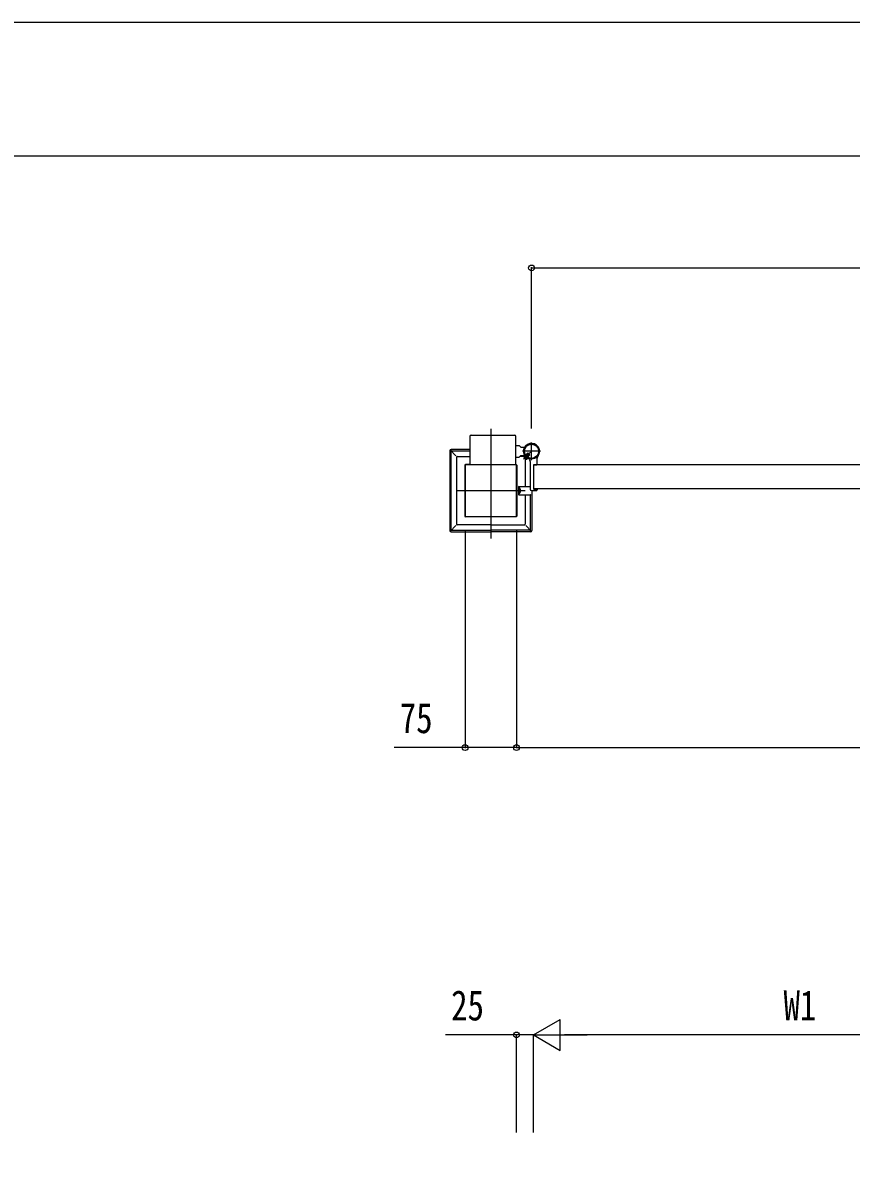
# Model space of a CAD drawing. Units: millimetres, scale not verified. Extents: x -4205 to 4205, y -2970 to 2970.
# Drawn here: x -1554 to -344, y 1319 to 2970 of the extents above; entities that cross this region are included whole.
import ezdxf
from ezdxf.enums import TextEntityAlignment as Align

# ---------------------------------------------------------------- set-up
doc = ezdxf.new("R2010")
doc.units = ezdxf.units.MM
doc.header["$LTSCALE"] = 10
for name, color, linetype in [('0-4_YKK_A1', 4, 'Continuous'), ('0-5_YKK_D', 6, 'Continuous'), ('0-6_YKK_ZWAK', 7, 'Continuous')]:
    doc.layers.add(name, color=color, linetype=linetype)
doc.styles.add('ＭＳ ゴシック', font='')
doc.styles.get('ＭＳ ゴシック').set_extended_font_data('MS Gothic')

msp = doc.modelspace()

# ---------------------------------------------------------------- linework, layer by layer
at = {"layer": '0-4_YKK_A1'}
for p, q in [((-900.98, 2366.05), (-900.98, 2324.55)), ((-898.98, 2368.05), (-835.98, 2368.05)), ((-870.48, 2377.05), (-870.48, 2217.05)), ((-833.98, 2324.55), (-833.98, 2366.05)), ((-929.9, 2346.46), (-921.48, 2338.05)), ((-900.98, 2347.05), (-928.49, 2347.05)), ((-833.98, 2353.05), (-828.98, 2353.05)), ((-826.48, 2350.55), (-828.98, 2353.05)), ((-826.48, 2350.55), (-820.79, 2350.55)), ((-810.98, 2331.55), (-810.98, 2357.55)), ((-810.98, 2331.55), (-810.98, 2357.55)), ((-930.48, 2345.05), (-930.48, 2229.04)), ((-928.38, 2230.15), (-928.38, 2343.95)), ((-927.38, 2344.95), (-900.98, 2344.95)), ((-920.48, 2336.05), (-920.48, 2238.05)), ((-919.48, 2337.05), (-900.98, 2337.05)), ((-833.98, 2336.05), (-828.98, 2336.05)), ((-826.48, 2338.55), (-828.98, 2336.05)), ((-821.48, 2337.05), (-827.98, 2337.05)), ((-826.48, 2338.55), (-820.79, 2338.55)), ((-797.98, 2344.55), (-823.98, 2344.55)), ((-797.98, 2344.55), (-823.98, 2344.55)), ((-822.53, 2333), (-812.47, 2343.05)), ((-820.48, 2336.05), (-820.48, 2293.05)), ((-819.3, 2338.13), (-820.06, 2337.37)), ((-819.7, 2338.66), (-816.28, 2342.07)), ((-815.82, 2341.61), (-819.3, 2338.13)), ((-817.4, 2336.23), (-818.16, 2335.47)), ((-813.92, 2339.71), (-817.4, 2336.23)), ((-813.46, 2339.24), (-816.87, 2335.83)), ((-816.28, 2342.07), (-813.46, 2339.24)), ((-812.98, 2329.61), (-812.98, 2289.05)), ((-812.98, 2329.61), (-812.98, 2289.05)), ((-802.98, 2325.35), (-802.98, 2334.39)), ((-802.98, 2325.35), (-802.98, 2334.39)), ((-908.48, 2324.05), (-908.48, 2250.05)), ((-900.98, 2325.05), (-907.48, 2325.05)), ((-833.98, 2325.05), (-833.48, 2325.05)), ((-832.48, 2324.05), (-832.48, 2250.05)), ((-807.98, 2324.55), (-807.98, 2289.55)), ((-807.98, 2324.55), (-807.98, 2289.55)), ((-807.68, 2324.85), (-803.48, 2324.85)), ((-807.68, 2324.85), (-803.48, 2324.85)), ((-920.48, 2287.05), (-820.48, 2287.05)), ((-829.17, 2291.8), (-829.68, 2291.8)), ((-829.68, 2291.8), (-829.68, 2282.3)), ((-829.68, 2281.05), (-812.39, 2281.05)), ((-820.48, 2281.05), (-820.48, 2238.05)), ((-812.58, 2230.15), (-812.58, 2281.05)), ((-810.98, 2287.05), (-803.98, 2287.05)), ((-810.98, 2287.05), (-803.98, 2287.05)), ((-810.48, 2287.05), (-810.48, 2229.04)), ((-807.68, 2289.25), (-803.48, 2289.25)), ((-807.68, 2289.25), (-803.48, 2289.25)), ((-802.98, 2288.75), (-802.98, 2288.05)), ((-802.98, 2288.75), (-802.98, 2288.05)), ((-870.98, 2249.05), (-907.48, 2249.05)), ((-870.48, 2248.55), (-870.48, 2227.55)), ((-833.48, 2249.05), (-869.98, 2249.05)), ((-921.48, 2236.05), (-929.9, 2227.63)), ((-870.98, 2237.05), (-919.48, 2237.05)), ((-869.98, 2237.05), (-821.48, 2237.05)), ((-819.48, 2236.05), (-811.06, 2227.63)), ((-928.49, 2227.05), (-870.98, 2227.05)), ((-927.38, 2229.15), (-870.98, 2229.15)), ((-813.58, 2229.15), (-869.98, 2229.15)), ((-812.48, 2227.05), (-869.98, 2227.05))]:
    msp.add_line(p, q, dxfattribs=at)
for points in [[(-820.53, 2337.83), (-821.59, 2338.89), (-822.31, 2337.63)], [(-822.26, 2336.24), (-820.21, 2336.94), (-818.97, 2336.56)], [(-816.87, 2335.83), (-817.7, 2335), (-820.53, 2337.83), (-819.7, 2338.66)], [(-819.29, 2333.27), (-818.58, 2335.32), (-818.97, 2336.56)], [(-817.7, 2335), (-816.64, 2333.94), (-817.9, 2333.21)], [(-7.98, 2324.55), (-7.98, 2289.55), (-807.98, 2289.55)], [(-7.98, 2324.55), (-807.98, 2324.55), (-807.98, 2289.55)], [(-827.54, 2289.2), (-829.6, 2288.19), (-830.21, 2287.05)], [(-827.54, 2284.9), (-829.6, 2285.9), (-830.21, 2287.05)], [(-830.18, 2293.55), (-829.68, 2293.05), (-812.98, 2293.05)], [(-830.18, 2280.55), (-829.68, 2281.05), (-829.68, 2293.05)], [(-829.17, 2291.8), (-829.17, 2282.3), (-829.68, 2282.3)]]:
    msp.add_lwpolyline(points, dxfattribs=at)
msp.add_lwpolyline([(-907.98, 2249.55), (-832.98, 2249.55), (-832.98, 2324.55), (-907.98, 2324.55)], close=True, dxfattribs=at)
for radius in [11.5, 11.5, 10.35, 10.35]:
    msp.add_circle((-810.98, 2344.55), radius, dxfattribs=at)
for centre, radius, start, end in [((-898.98, 2366.05), 2, 90, 180), ((-835.98, 2366.05), 2, 360, 90), ((-810.98, 2344.55), 11.5, 321.98772, 244.89722), ((-810.98, 2344.55), 11.5, 321.98772, 244.89722), ((-927.38, 2343.95), 1, 90, 180), ((-919.48, 2336.05), 1, 90, 180), ((-821.19, 2336.98), 1.3, 150, 210.9647), ((-814.59, 2340.94), 9, 210.9647, 239.0353), ((-821.48, 2336.05), 1, 360, 90), ((-818.55, 2334.34), 1.3, 239.0353, 300), ((-817.98, 2329.61), 5, 0.00002, 64.89722), ((-817.98, 2329.61), 5, 0.00002, 64.89722), ((-797.98, 2334.39), 5, 141.98772, 180), ((-797.98, 2334.39), 5, 141.98772, 180), ((-907.48, 2324.05), 1, 90, 180), ((-833.48, 2324.05), 1, 360, 90), ((-807.68, 2324.55), 0.3, 90, 180), ((-807.68, 2324.55), 0.3, 90, 180), ((-803.48, 2325.35), 0.5, 270, 360), ((-803.48, 2325.35), 0.5, 270, 0), ((-833.84, 2287.05), 6.66, 314.51496, 45.48504), ((-810.98, 2289.05), 2, 180, 270), ((-810.98, 2289.05), 2, 180, 270), ((-807.68, 2289.55), 0.3, 180, 270), ((-807.68, 2289.55), 0.3, 180, 270), ((-803.98, 2288.05), 1, 270, 360), ((-803.98, 2288.05), 1, 270, 0), ((-803.48, 2288.75), 0.5, 360, 90), ((-803.48, 2288.75), 0.5, 0, 90), ((-907.48, 2250.05), 1, 180, 270), ((-833.48, 2250.05), 1, 270, 360), ((-833.48, 2250.05), 1, 270, 0), ((-927.38, 2230.15), 1, 180, 270), ((-919.48, 2238.05), 1, 180, 270), ((-821.48, 2238.05), 1, 270, 360), ((-813.58, 2230.15), 1, 270, 0)]:
    msp.add_arc(centre, radius, start, end, dxfattribs=at)
for centre, major_axis, ratio, start_param, end_param in [((-928.48, 2345.04), (-1.42, 1.42), 0.995146, 5.5002201, 7.0661505), ((-812.39, 2280.55), (-0.503, 0), 0.993908, 4.5902159, 4.712389), ((-812.35, 2280.55), (-0.366, 0.366), 0.932515, 3.9618974, 5.4105207), ((-870.98, 2248.55), (0, -0.501), 0.997564, 1.5707963, 3.1415927), ((-869.98, 2248.55), (0, -0.501), 0.997564, 3.1415927, 4.712389), ((-928.48, 2229.05), (-1.42, -1.42), 0.995146, 5.5002201, 7.0661505), ((-870.98, 2227.55), (0, 0.501), 0.997564, 3.1415927, 4.712389), ((-869.98, 2227.55), (0, 0.501), 0.997564, 1.5707963, 3.1415927), ((-812.49, 2229.05), (1.42, -1.42), 0.995146, 5.5002201, 7.0661505)]:
    msp.add_ellipse(centre, major_axis=major_axis, ratio=ratio, start_param=start_param, end_param=end_param, dxfattribs=at)
at = {"layer": '0-5_YKK_D'}
for p, q in [((-810.98, 2377.55), (-810.98, 2613.05)), ((-810.98, 2612.05), (801.02, 2612.05)), ((-907.98, 2229.55), (-907.98, 1911.05)), ((-832.98, 2229.55), (-832.98, 1911.05)), ((-832.98, 2229.55), (-832.98, 1911.05)), ((-832.98, 1912.05), (833.02, 1912.05)), ((-807.98, 1492.84), (-769.01, 1515.34)), ((-769.01, 1470.34), (-769.01, 1515.34)), ((-832.98, 1350.39), (-832.98, 1493.84)), ((-807.98, 1350.39), (-807.98, 1493.84)), ((-807.98, 1350.39), (-807.98, 1493.84)), ((-807.98, 1492.84), (-769.01, 1470.34)), ((-807.98, 1492.84), (-730.04, 1492.84)), ((-52.98, 1492.84), (-762.98, 1492.84))]:
    msp.add_line(p, q, dxfattribs=at)
for points in [[(-832.98, 1912.05), (-907.98, 1912.05), (-1011.38, 1912.05)], [(-807.98, 1492.84), (-832.98, 1492.84), (-936.38, 1492.84)]]:
    msp.add_lwpolyline(points, dxfattribs=at)
for centre in [(-810.98, 2612.05), (-907.98, 1912.05), (-832.98, 1912.05), (-832.98, 1912.05), (-832.98, 1492.84)]:
    msp.add_circle(centre, 4.25, dxfattribs=at)
at = {"layer": '0-6_YKK_ZWAK'}
msp.add_line((3895.02, 2775), (-3904.98, 2775), dxfattribs=at)
msp.add_lwpolyline([(-4205, -2970), (4205, -2970), (4205, 2970), (-4205, 2970)], close=True, dxfattribs=at)

# ---------------------------------------------------------------- texts
at = {"layer": '0-5_YKK_D', "style": 'ＭＳ ゴシック', "width": 0.8}
for s, p in [('75', (-1003.38, 1920.05)), ('25', (-928.38, 1500.84)), ('W1', (-443.18, 1500.84))]:
    msp.add_text(s, height=43.99, dxfattribs=at).set_placement(p, align=Align.BOTTOM_LEFT)

doc.saveas('drawing.dxf')
